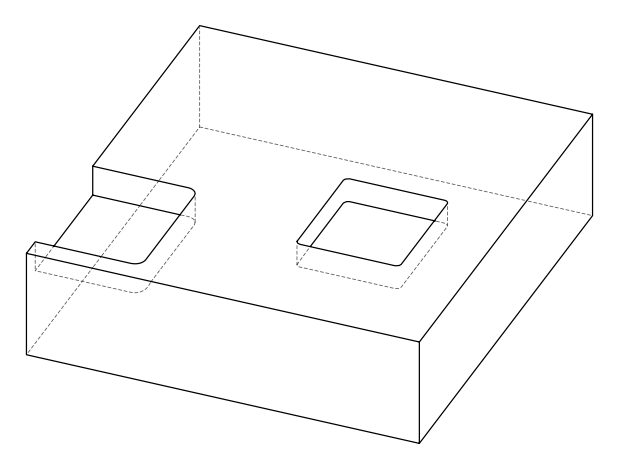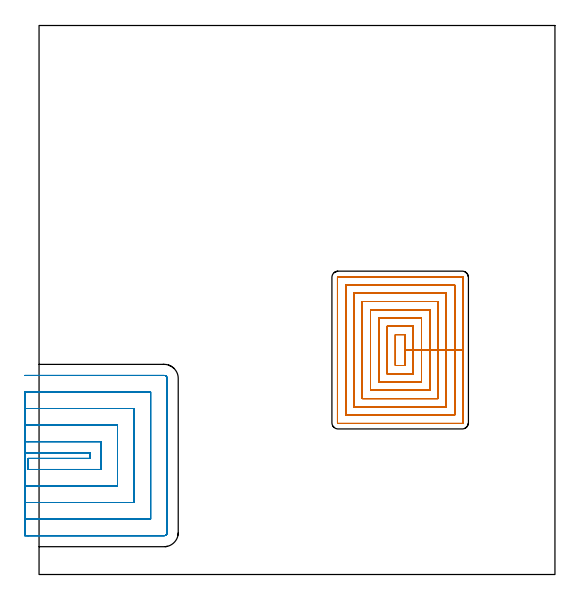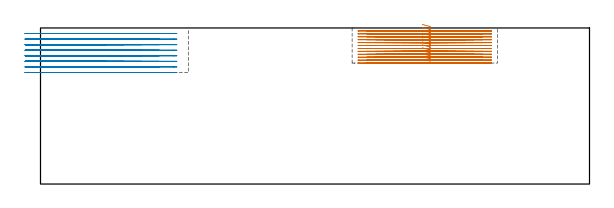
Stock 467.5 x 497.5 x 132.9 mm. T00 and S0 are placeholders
(PLAN: 2 operations, 1 tool changes, 92.9 min)
(1 MILL_RECTANGULAR_POCKET | POCKET_RECTANGULAR_STRAIGHT | NXT0201_013 | Follow Part, ap 2.5, ae 75% | 56.76 min | 528103 mm3)
(2 MILL_SLOT | SLOT_PARTIAL_RECTANGULAR | UGT0201_094 | Follow Part, ap 5, ae 75% | 36.11 min | 787010 mm3)
(TOOL NXT0201_013 | ENDMILL 10mm | D10 FL30 Z4)
(TOOL UGT0201_094 | End mill 20 mm | D20 FL38 Z4)
(OP 1 MILL_RECTANGULAR_POCKET)
G17 G21 G94 G90
T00 M6
G54
G17 G0 G90 X325.105 Y189.4 S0 M3
G43 Z142.9 H0
Z135.9
G94 G1 X331.6 Z134.16 F250.
Y203.4 Z130.408
Y217.4 F500.
X322.9
Y189.4
X331.6
Y203.4
X339.1
Y224.9
X315.4
Y181.9
X339.1
Y203.4
X346.6
Y232.4
X307.9
Y174.4
X346.6
Y203.4
X354.1
Y239.9
X300.4
Y166.9
X354.1
Y203.4
X361.6
Y247.4
X292.9
Y159.4
X361.6
Y203.4
X369.1
Y254.9
X285.4
Y151.9
X369.1
Y203.4
X376.6
Y262.4
X277.9
Y144.4
X376.6
Y203.4
X384.1
Y269.3
G3 X383.5 Y269.9 R0.6
G1 X271.
G3 X270.4 Y269.3 R0.6
G1 Y137.5
G3 X271. Y136.9 R0.6
G1 X383.5
G3 X384.1 Y137.5 R0.6
G1 Y203.4
Y204.4
G0 X325.105 Y189.4 Z133.408
G1 X331.6 Z131.668 F250.
Y203.4 Z127.917
Y217.4 F500.
X322.9
Y189.4
X331.6
Y203.4
X339.1
Y224.9
X315.4
Y181.9
X339.1
Y203.4
X346.6
Y232.4
X307.9
Y174.4
X346.6
Y203.4
X354.1
Y239.9
X300.4
Y166.9
X354.1
Y203.4
X361.6
Y247.4
X292.9
Y159.4
X361.6
Y203.4
X369.1
Y254.9
X285.4
Y151.9
X369.1
Y203.4
X376.6
Y262.4
X277.9
Y144.4
X376.6
Y203.4
X384.1
Y269.3
G3 X383.5 Y269.9 R0.6
G1 X271.
G3 X270.4 Y269.3 R0.6
G1 Y137.5
G3 X271. Y136.9 R0.6
G1 X383.5
G3 X384.1 Y137.5 R0.6
G1 Y203.4
Y204.4
G0 X325.105 Y189.4 Z130.917
G1 X331.6 Z129.176 F250.
Y203.4 Z125.425
Y217.4 F500.
X322.9
Y189.4
X331.6
Y203.4
X339.1
Y224.9
X315.4
Y181.9
X339.1
Y203.4
X346.6
Y232.4
X307.9
Y174.4
X346.6
Y203.4
X354.1
Y239.9
X300.4
Y166.9
X354.1
Y203.4
X361.6
Y247.4
X292.9
Y159.4
X361.6
Y203.4
X369.1
Y254.9
X285.4
Y151.9
X369.1
Y203.4
X376.6
Y262.4
X277.9
Y144.4
X376.6
Y203.4
X384.1
Y269.3
G3 X383.5 Y269.9 R0.6
G1 X271.
G3 X270.4 Y269.3 R0.6
G1 Y137.5
G3 X271. Y136.9 R0.6
G1 X383.5
G3 X384.1 Y137.5 R0.6
G1 Y203.4
Y204.4
G0 X325.105 Y189.4 Z128.425
G1 X331.6 Z126.685 F250.
Y203.4 Z122.933
Y217.4 F500.
X322.9
Y189.4
X331.6
Y203.4
X339.1
Y224.9
X315.4
Y181.9
X339.1
Y203.4
X346.6
Y232.4
X307.9
Y174.4
X346.6
Y203.4
X354.1
Y239.9
X300.4
Y166.9
X354.1
Y203.4
X361.6
Y247.4
X292.9
Y159.4
X361.6
Y203.4
X369.1
Y254.9
X285.4
Y151.9
X369.1
Y203.4
X376.6
Y262.4
X277.9
Y144.4
X376.6
Y203.4
X384.1
Y269.3
G3 X383.5 Y269.9 R0.6
G1 X271.
G3 X270.4 Y269.3 R0.6
G1 Y137.5
G3 X271. Y136.9 R0.6
G1 X383.5
G3 X384.1 Y137.5 R0.6
G1 Y203.4
Y204.4
G0 X325.105 Y189.4 Z125.933
G1 X331.6 Z124.193 F250.
Y203.4 Z120.442
Y217.4 F500.
X322.9
Y189.4
X331.6
Y203.4
X339.1
Y224.9
X315.4
Y181.9
X339.1
Y203.4
X346.6
Y232.4
X307.9
Y174.4
X346.6
Y203.4
X354.1
Y239.9
X300.4
Y166.9
X354.1
Y203.4
X361.6
Y247.4
X292.9
Y159.4
X361.6
Y203.4
X369.1
Y254.9
X285.4
Y151.9
X369.1
Y203.4
X376.6
Y262.4
X277.9
Y144.4
X376.6
Y203.4
X384.1
Y269.3
G3 X383.5 Y269.9 R0.6
G1 X271.
G3 X270.4 Y269.3 R0.6
G1 Y137.5
G3 X271. Y136.9 R0.6
G1 X383.5
G3 X384.1 Y137.5 R0.6
G1 Y203.4
Y204.4
G0 X325.105 Y189.4 Z123.442
G1 X331.6 Z121.701 F250.
Y203.4 Z117.95
Y217.4 F500.
X322.9
Y189.4
X331.6
Y203.4
X339.1
Y224.9
X315.4
Y181.9
X339.1
Y203.4
X346.6
Y232.4
X307.9
Y174.4
X346.6
Y203.4
X354.1
Y239.9
X300.4
Y166.9
X354.1
Y203.4
X361.6
Y247.4
X292.9
Y159.4
X361.6
Y203.4
X369.1
Y254.9
X285.4
Y151.9
X369.1
Y203.4
X376.6
Y262.4
X277.9
Y144.4
X376.6
Y203.4
X384.1
Y269.3
G3 X383.5 Y269.9 R0.6
G1 X271.
G3 X270.4 Y269.3 R0.6
G1 Y137.5
G3 X271. Y136.9 R0.6
G1 X383.5
G3 X384.1 Y137.5 R0.6
G1 Y203.4
Y204.4
G0 X325.105 Y189.4 Z120.95
G1 X331.6 Z119.21 F250.
Y203.4 Z115.458
Y217.4 F500.
X322.9
Y189.4
X331.6
Y203.4
X339.1
Y224.9
X315.4
Y181.9
X339.1
Y203.4
X346.6
Y232.4
X307.9
Y174.4
X346.6
Y203.4
X354.1
Y239.9
X300.4
Y166.9
X354.1
Y203.4
X361.6
Y247.4
X292.9
Y159.4
X361.6
Y203.4
X369.1
Y254.9
X285.4
Y151.9
X369.1
Y203.4
X376.6
Y262.4
X277.9
Y144.4
X376.6
Y203.4
X384.1
Y269.3
G3 X383.5 Y269.9 R0.6
G1 X271.
G3 X270.4 Y269.3 R0.6
G1 Y137.5
G3 X271. Y136.9 R0.6
G1 X383.5
G3 X384.1 Y137.5 R0.6
G1 Y203.4
Y204.4
G0 X325.105 Y189.4 Z118.458
G1 X331.6 Z116.718 F250.
Y203.4 Z112.967
Y217.4 F500.
X322.9
Y189.4
X331.6
Y203.4
X339.1
Y224.9
X315.4
Y181.9
X339.1
Y203.4
X346.6
Y232.4
X307.9
Y174.4
X346.6
Y203.4
X354.1
Y239.9
X300.4
Y166.9
X354.1
Y203.4
X361.6
Y247.4
X292.9
Y159.4
X361.6
Y203.4
X369.1
Y254.9
X285.4
Y151.9
X369.1
Y203.4
X376.6
Y262.4
X277.9
Y144.4
X376.6
Y203.4
X384.1
Y269.3
G3 X383.5 Y269.9 R0.6
G1 X271.
G3 X270.4 Y269.3 R0.6
G1 Y137.5
G3 X271. Y136.9 R0.6
G1 X383.5
G3 X384.1 Y137.5 R0.6
G1 Y203.4
Y204.4
G0 X325.105 Y189.4 Z115.967
G1 X331.6 Z114.226 F250.
Y203.4 Z110.475
Y217.4 F500.
X322.9
Y189.4
X331.6
Y203.4
X339.1
Y224.9
X315.4
Y181.9
X339.1
Y203.4
X346.6
Y232.4
X307.9
Y174.4
X346.6
Y203.4
X354.1
Y239.9
X300.4
Y166.9
X354.1
Y203.4
X361.6
Y247.4
X292.9
Y159.4
X361.6
Y203.4
X369.1
Y254.9
X285.4
Y151.9
X369.1
Y203.4
X376.6
Y262.4
X277.9
Y144.4
X376.6
Y203.4
X384.1
Y269.3
G3 X383.5 Y269.9 R0.6
G1 X271.
G3 X270.4 Y269.3 R0.6
G1 Y137.5
G3 X271. Y136.9 R0.6
G1 X383.5
G3 X384.1 Y137.5 R0.6
G1 Y203.4
Y204.4
G0 X325.105 Y189.4 Z113.475
G1 X331.6 Z111.735 F250.
Y203.4 Z107.983
Y217.4 F500.
X322.9
Y189.4
X331.6
Y203.4
X339.1
Y224.9
X315.4
Y181.9
X339.1
Y203.4
X346.6
Y232.4
X307.9
Y174.4
X346.6
Y203.4
X354.1
Y239.9
X300.4
Y166.9
X354.1
Y203.4
X361.6
Y247.4
X292.9
Y159.4
X361.6
Y203.4
X369.1
Y254.9
X285.4
Y151.9
X369.1
Y203.4
X376.6
Y262.4
X277.9
Y144.4
X376.6
Y203.4
X384.1
Y269.3
G3 X383.5 Y269.9 R0.6
G1 X271.
G3 X270.4 Y269.3 R0.6
G1 Y137.5
G3 X271. Y136.9 R0.6
G1 X383.5
G3 X384.1 Y137.5 R0.6
G1 Y203.4
Y204.4
G0 X325.105 Y189.4 Z110.983
G1 X331.6 Z109.243 F250.
Y203.4 Z105.492
Y217.4 F500.
X322.9
Y189.4
X331.6
Y203.4
X339.1
Y224.9
X315.4
Y181.9
X339.1
Y203.4
X346.6
Y232.4
X307.9
Y174.4
X346.6
Y203.4
X354.1
Y239.9
X300.4
Y166.9
X354.1
Y203.4
X361.6
Y247.4
X292.9
Y159.4
X361.6
Y203.4
X369.1
Y254.9
X285.4
Y151.9
X369.1
Y203.4
X376.6
Y262.4
X277.9
Y144.4
X376.6
Y203.4
X384.1
Y269.3
G3 X383.5 Y269.9 R0.6
G1 X271.
G3 X270.4 Y269.3 R0.6
G1 Y137.5
G3 X271. Y136.9 R0.6
G1 X383.5
G3 X384.1 Y137.5 R0.6
G1 Y203.4
Y204.4
G0 X325.105 Y189.4 Z108.492
G1 X331.6 Z106.751 F250.
Y203.4 Z103.
Y217.4 F500.
X322.9
Y189.4
X331.6
Y203.4
X339.1
Y224.9
X315.4
Y181.9
X339.1
Y203.4
X346.6
Y232.4
X307.9
Y174.4
X346.6
Y203.4
X354.1
Y239.9
X300.4
Y166.9
X354.1
Y203.4
X361.6
Y247.4
X292.9
Y159.4
X361.6
Y203.4
X369.1
Y254.9
X285.4
Y151.9
X369.1
Y203.4
X376.6
Y262.4
X277.9
Y144.4
X376.6
Y203.4
X384.1
Y269.3
G3 X383.5 Y269.9 R0.6
G1 X271.
G3 X270.4 Y269.3 R0.6
G1 Y137.5
G3 X271. Y136.9 R0.6
G1 X383.5
G3 X384.1 Y137.5 R0.6
G1 Y203.4
Y204.4
G0 Z142.9
M5
M2
(OP 2 MILL_SLOT)
G17 G21 G94 G90
T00 M6
G54
G17 G0 G90 X-13. Y110.4 S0 M3
G43 Z142.9 H0
Z128.162
G94 G1 X-10. F250.
X46.1 F500.
Y105.2
X-10.
Y95.2
X56.1
Y120.4
X-10.
X-13. F250.
Y80.2
X-10.
X71.1 F500.
Y135.4
X-10.
X-13. F250.
Y65.2
X-10.
X86.1 F500.
Y150.4
X-10.
X-13. F250.
Y50.2
X-10.
X101.1 F500.
Y165.4
X-10.
X-13. F250.
Y35.2
X-10.
X113.4 F500.
G3 X116.1 Y37.9 R2.7
G1 Y177.7
G3 X113.4 Y180.4 R2.7
G1 X-10.
X-13. F250.
G0 Y110.4 Z123.425
G1 X-10.
X46.1 F500.
Y105.2
X-10.
Y95.2
X56.1
Y120.4
X-10.
X-13. F250.
Y80.2
X-10.
X71.1 F500.
Y135.4
X-10.
X-13. F250.
Y65.2
X-10.
X86.1 F500.
Y150.4
X-10.
X-13. F250.
Y50.2
X-10.
X101.1 F500.
Y165.4
X-10.
X-13. F250.
Y35.2
X-10.
X113.4 F500.
G3 X116.1 Y37.9 R2.7
G1 Y177.7
G3 X113.4 Y180.4 R2.7
G1 X-10.
X-13. F250.
G0 Y110.4 Z118.687
G1 X-10.
X46.1 F500.
Y105.2
X-10.
Y95.2
X56.1
Y120.4
X-10.
X-13. F250.
Y80.2
X-10.
X71.1 F500.
Y135.4
X-10.
X-13. F250.
Y65.2
X-10.
X86.1 F500.
Y150.4
X-10.
X-13. F250.
Y50.2
X-10.
X101.1 F500.
Y165.4
X-10.
X-13. F250.
Y35.2
X-10.
X113.4 F500.
G3 X116.1 Y37.9 R2.7
G1 Y177.7
G3 X113.4 Y180.4 R2.7
G1 X-10.
X-13. F250.
G0 Y110.4 Z113.95
G1 X-10.
X46.1 F500.
Y105.2
X-10.
Y95.2
X56.1
Y120.4
X-10.
X-13. F250.
Y80.2
X-10.
X71.1 F500.
Y135.4
X-10.
X-13. F250.
Y65.2
X-10.
X86.1 F500.
Y150.4
X-10.
X-13. F250.
Y50.2
X-10.
X101.1 F500.
Y165.4
X-10.
X-13. F250.
Y35.2
X-10.
X113.4 F500.
G3 X116.1 Y37.9 R2.7
G1 Y177.7
G3 X113.4 Y180.4 R2.7
G1 X-10.
X-13. F250.
G0 Y110.4 Z109.212
G1 X-10.
X46.1 F500.
Y105.2
X-10.
Y95.2
X56.1
Y120.4
X-10.
X-13. F250.
Y80.2
X-10.
X71.1 F500.
Y135.4
X-10.
X-13. F250.
Y65.2
X-10.
X86.1 F500.
Y150.4
X-10.
X-13. F250.
Y50.2
X-10.
X101.1 F500.
Y165.4
X-10.
X-13. F250.
Y35.2
X-10.
X113.4 F500.
G3 X116.1 Y37.9 R2.7
G1 Y177.7
G3 X113.4 Y180.4 R2.7
G1 X-10.
X-13. F250.
G0 Y110.4 Z104.475
G1 X-10.
X46.1 F500.
Y105.2
X-10.
Y95.2
X56.1
Y120.4
X-10.
X-13. F250.
Y80.2
X-10.
X71.1 F500.
Y135.4
X-10.
X-13. F250.
Y65.2
X-10.
X86.1 F500.
Y150.4
X-10.
X-13. F250.
Y50.2
X-10.
X101.1 F500.
Y165.4
X-10.
X-13. F250.
Y35.2
X-10.
X113.4 F500.
G3 X116.1 Y37.9 R2.7
G1 Y177.7
G3 X113.4 Y180.4 R2.7
G1 X-10.
X-13. F250.
G0 Y110.4 Z99.737
G1 X-10.
X46.1 F500.
Y105.2
X-10.
Y95.2
X56.1
Y120.4
X-10.
X-13. F250.
Y80.2
X-10.
X71.1 F500.
Y135.4
X-10.
X-13. F250.
Y65.2
X-10.
X86.1 F500.
Y150.4
X-10.
X-13. F250.
Y50.2
X-10.
X101.1 F500.
Y165.4
X-10.
X-13. F250.
Y35.2
X-10.
X113.4 F500.
G3 X116.1 Y37.9 R2.7
G1 Y177.7
G3 X113.4 Y180.4 R2.7
G1 X-10.
X-13. F250.
G0 Y110.4 Z95.
G1 X-10.
X46.1 F500.
Y105.2
X-10.
Y95.2
X56.1
Y120.4
X-10.
X-13. F250.
Y80.2
X-10.
X71.1 F500.
Y135.4
X-10.
X-13. F250.
Y65.2
X-10.
X86.1 F500.
Y150.4
X-10.
X-13. F250.
Y50.2
X-10.
X101.1 F500.
Y165.4
X-10.
X-13. F250.
Y35.2
X-10.
X113.4 F500.
G3 X116.1 Y37.9 R2.7
G1 Y177.7
G3 X113.4 Y180.4 R2.7
G1 X-10.
X-13. F250.
G0 Z142.9
M5
M2
